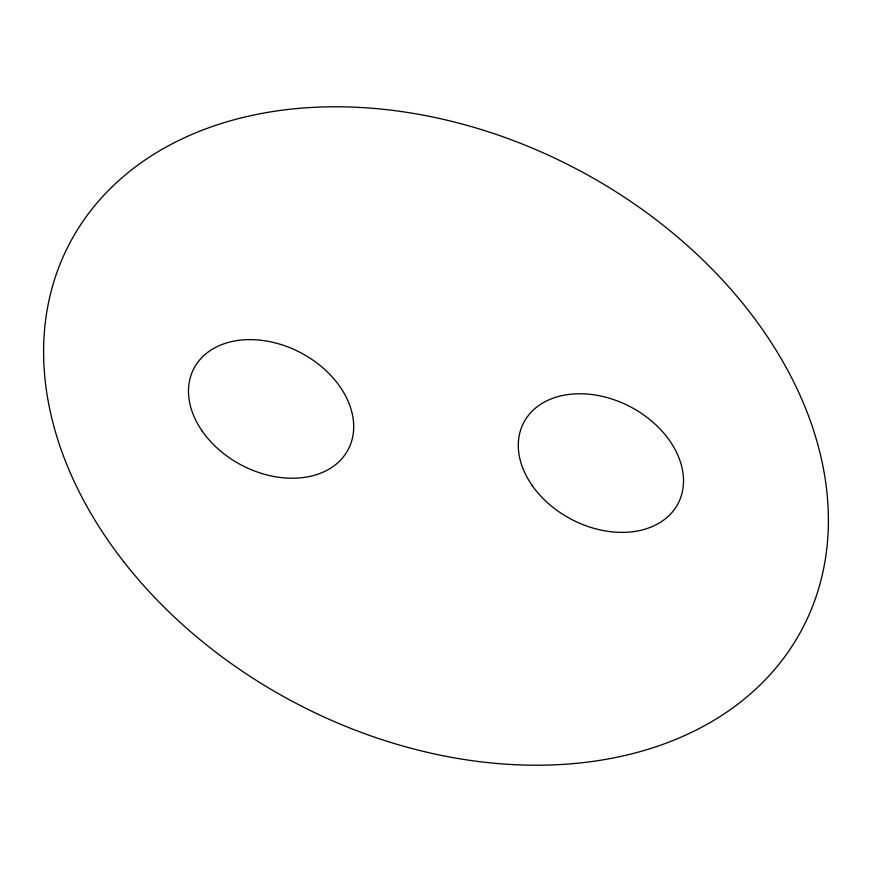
<?xml version="1.0" encoding="UTF-8"?>
<svg xmlns="http://www.w3.org/2000/svg" width="872" height="872" viewBox="0 0 872 872"><rect width="100%" height="100%" fill="white"/><g stroke="black" fill="none" stroke-linecap="round" stroke-linejoin="round"><path stroke-width="1.31" d="M123.889 561.928A413.917 301.734 27.7 0 0 798.022 636.473A413.917 301.734 27.7 0 0 386.089 109.6A413.917 301.734 27.7 0 0 123.889 561.928M532.062 485.333A87.146 63.525 27.7 0 0 674.874 508.779A87.146 63.525 27.7 0 0 595.783 395.092A87.146 63.525 27.7 0 0 532.062 485.333M202.25 431.193A87.146 63.525 27.7 0 0 345.061 454.639A87.146 63.525 27.7 0 0 265.971 340.952A87.146 63.525 27.7 0 0 202.25 431.193"/></g></svg>
